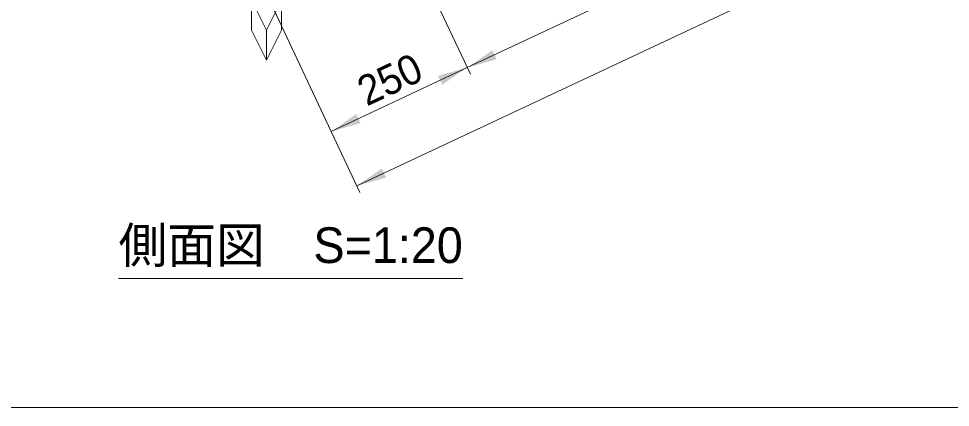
# Model space of a CAD drawing. Units: millimetres at full size, sheet at 1:20; details may follow other scales. Extents: x 200 to 8200, y 200 to 5740.
# Drawn here: x 1789 to 3337, y 200 to 847 of the extents above; entities that cross this region are included whole.
import ezdxf
from ezdxf.enums import TextEntityAlignment as Align

# ---------------------------------------------------------------- set-up
doc = ezdxf.new("R2010")
doc.units = ezdxf.units.MM
doc.header["$LTSCALE"] = 20
for name, color, linetype, lineweight in [('図面枠-A3', 7, 'Continuous', 13), ('寸法', 7, 'Continuous', 13), ('縮尺', 7, 'Continuous', 15), ('角杭', 7, 'Continuous', 18)]:
    doc.layers.add(name, color=color, linetype=linetype, lineweight=lineweight)
doc.styles.add('ＭＳ Ｐゴシック', font='')
doc.styles.get('ＭＳ Ｐゴシック').set_extended_font_data('MS PGothic')

# ---------------------------------------------------------------- blocks, each defined once
blk = doc.blocks.new('filled_arrow')
at = {"color": 0, "linetype": 'Continuous', "lineweight": -2}
blk.add_solid([(7.5, 1.25), (0, 0), (7.5, -1.25)], dxfattribs=at)

msp = doc.modelspace()

# ---------------------------------------------------------------- linework, layer by layer
at = {"layer": '図面枠-A3'}
msp.add_lwpolyline([(200, 200), (8200, 200), (8200, 5740), (200, 5740)], close=True, dxfattribs=at)
at = {"layer": '寸法', "lineweight": 18}
for p, q in [((2213.93, 1447.16), (2539.47, 754.43)), ((2350.64, 568.46), (4160.72, 1419.1)), ((2232.76, 1407.09), (2539.47, 754.43)), ((2006.5, 1300.76), (2313.21, 648.1)), ((2006.5, 1300.76), (2355.74, 557.6)), ((2534.37, 765.29), (3213.54, 1084.47)), ((2308.11, 658.96), (2534.37, 765.29))]:
    msp.add_line(p, q, dxfattribs=at)
at = {"layer": '縮尺'}
msp.add_line((1954.85, 414.15), (2527.22, 414.15), dxfattribs=at)
at = {"layer": '角杭'}
for p, q in [((2175.56, 827.31), (2175.56, 1524.31)), ((2225.56, 1524.31), (2225.56, 827.31)), ((2200.56, 827.31), (2175.56, 877.31)), ((2200.56, 827.31), (2225.56, 877.31)), ((2200.56, 777.31), (2175.56, 827.31)), ((2200.56, 777.31), (2200.56, 827.31)), ((2200.56, 777.31), (2225.56, 827.31))]:
    msp.add_line(p, q, dxfattribs=at)

# ---------------------------------------------------------------- block references
at = {"layer": '寸法', "lineweight": 18, "xscale": 6.67, "yscale": 6.67}
for p, rotation in [((2534.37, 765.29), 25.2), ((2534.37, 765.29), 205.2), ((2308.11, 658.96), 25.2), ((2350.64, 568.46), 25.2)]:
    msp.add_blockref('filled_arrow', p, dxfattribs=dict(at, rotation=rotation))

# ---------------------------------------------------------------- texts
at = {"layer": '寸法', "style": 'ＭＳ Ｐゴシック'}
msp.add_text('250', height=49.49, rotation=25.171, dxfattribs=at).set_placement((2405.5, 745.61), align=Align.MIDDLE_CENTER)
at = {"layer": '縮尺', "style": 'ＭＳ Ｐゴシック'}
msp.add_text('側面図\u3000S=1:20', height=59.38, dxfattribs=at).set_placement((1954.58, 422.29), align=Align.BOTTOM_LEFT)

doc.saveas('drawing.dxf')
